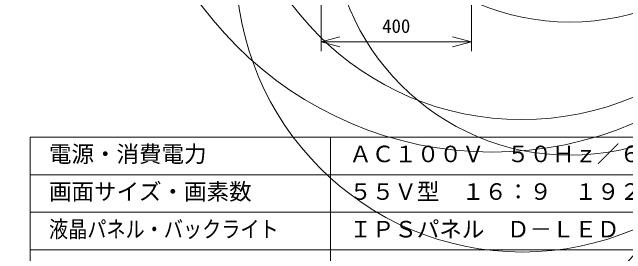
# Model space of a CAD drawing. Units: millimetres, scale not verified. Extents: x -151 to 227, y -90 to 142.
# Drawn here: x -64.9 to 16.8, y -32 to 0.1 of the extents above; entities that cross this region are included whole.
import ezdxf
from ezdxf.enums import TextEntityAlignment as Align

# ---------------------------------------------------------------- set-up
doc = ezdxf.new("R2010")
doc.units = ezdxf.units.MM
doc.header["$LTSCALE"] = 0.125
for name, color, linetype, lineweight in [('0-0_0', 7, 'Continuous', 18), ('0-3_WAKU', 1, 'Continuous', 18), ('0-5_SUNPO', 3, 'Continuous', 18), ('0-6_GAIKEI', 8, 'Continuous', 18)]:
    doc.layers.add(name, color=color, linetype=linetype, lineweight=lineweight)
doc.layers.add('0-2_MOJI1', color=7, linetype='Continuous')
doc.styles.add('ＭＳ ゴシック', font='')
doc.styles.get('ＭＳ ゴシック').set_extended_font_data('MS Gothic')

# ---------------------------------------------------------------- blocks, each defined once
blk = doc.blocks.new('_Open30')
at = {"layer": '0-0_0'}
blk.add_line((0, 0), (-1, 0), dxfattribs=at)
blk.add_lwpolyline([(-1, 0.26795), (0, 0), (-1, -0.26795)], dxfattribs=at)
blk = doc.blocks.new('D1')
at = {"layer": '0-5_SUNPO'}
for p, q in [((40.7592, 194.6168), (40.7592, 182.4155)), ((60.7592, 194.6168), (60.7592, 182.4155)), ((43.2592, 183.6655), (58.2592, 183.6655))]:
    blk.add_line(p, q, dxfattribs=at)
at = {"layer": '0-5_SUNPO', "xscale": 2.5, "yscale": 2.5, "rotation": 180}
blk.add_blockref('_Open30', (40.7592, 183.6655), dxfattribs=at)
at = {"layer": '0-5_SUNPO', "xscale": 2.5, "yscale": 2.5}
blk.add_blockref('_Open30', (60.7592, 183.6655), dxfattribs=at)
at = {"layer": '0-5_SUNPO', "color": 7, "style": 'ＭＳ ゴシック'}
blk.add_text('400', height=1.833, dxfattribs=at).set_placement((48.8842, 184.2905), align=Align.BOTTOM_LEFT)

msp = doc.modelspace()

# ---------------------------------------------------------------- linework, layer by layer
at = {"layer": '0-3_WAKU', "color": 4}
for p, q in [((-62.4907, -56.4967), (-62.4907, -16.4967)), ((-62.4907, -16.4967), (62.5093, -16.4967)), ((-22.4907, -56.4967), (-22.4907, -16.4967))]:
    msp.add_line(p, q, dxfattribs=at)
at = {"layer": '0-3_WAKU'}
for p, q in [((62.5093, -21.4967), (-62.4907, -21.4967)), ((62.5093, -26.4967), (-62.4907, -26.4967)), ((62.5093, -31.4967), (-62.4907, -31.4967))]:
    msp.add_line(p, q, dxfattribs=at)
at = {"layer": '0-6_GAIKEI', "color": 1}
for centre, radius in [((-55.0453, 30.6349), 96.2443), ((-55.0453, 23.8303), 96.2443), ((-55.0453, 12.9349), 96.2443), ((-55.0453, 6.1303), 96.2443), ((-0.9582, 29.6898), 48.1785), ((2.9739, 24.0854), 38.2634), ((9.3984, 30.5944), 31.8006), ((3.0797, 6.3853), 38.1576), ((9.3984, 12.8944), 31.8006)]:
    msp.add_circle(centre, radius, dxfattribs=at)

# ---------------------------------------------------------------- block references
at = {"layer": '0-5_SUNPO'}
msp.add_blockref('D1', (-64.4907, -187.4967), dxfattribs=at)

# ---------------------------------------------------------------- texts
at = {"layer": '0-2_MOJI1', "style": 'ＭＳ ゴシック'}
for s, p in [('電源・消費電力', (-59.9907, -20.4967)), ('ＡＣ１００Ｖ\u3000５０Ｈｚ／６０Ｈｚ\u3000２２０Ｗ', (-19.9907, -20.4967)), ('画面サイズ・画素数', (-59.9907, -25.4967)), ('５５Ｖ型\u3000１６：９\u3000１９２０×１０８０画素', (-19.9907, -25.4967)), ('ＩＰＳパネル\u3000Ｄ－ＬＥＤ', (-19.9907, -30.4967))]:
    msp.add_text(s, height=2.199, dxfattribs=at).set_placement(p, align=Align.BOTTOM_LEFT)
at = {"layer": '0-2_MOJI1', "style": 'ＭＳ ゴシック', "width": 0.85}
msp.add_text('液晶パネル・バックライト', height=2.199, dxfattribs=at).set_placement((-59.9907, -30.4967), align=Align.BOTTOM_LEFT)

doc.saveas('drawing.dxf')
